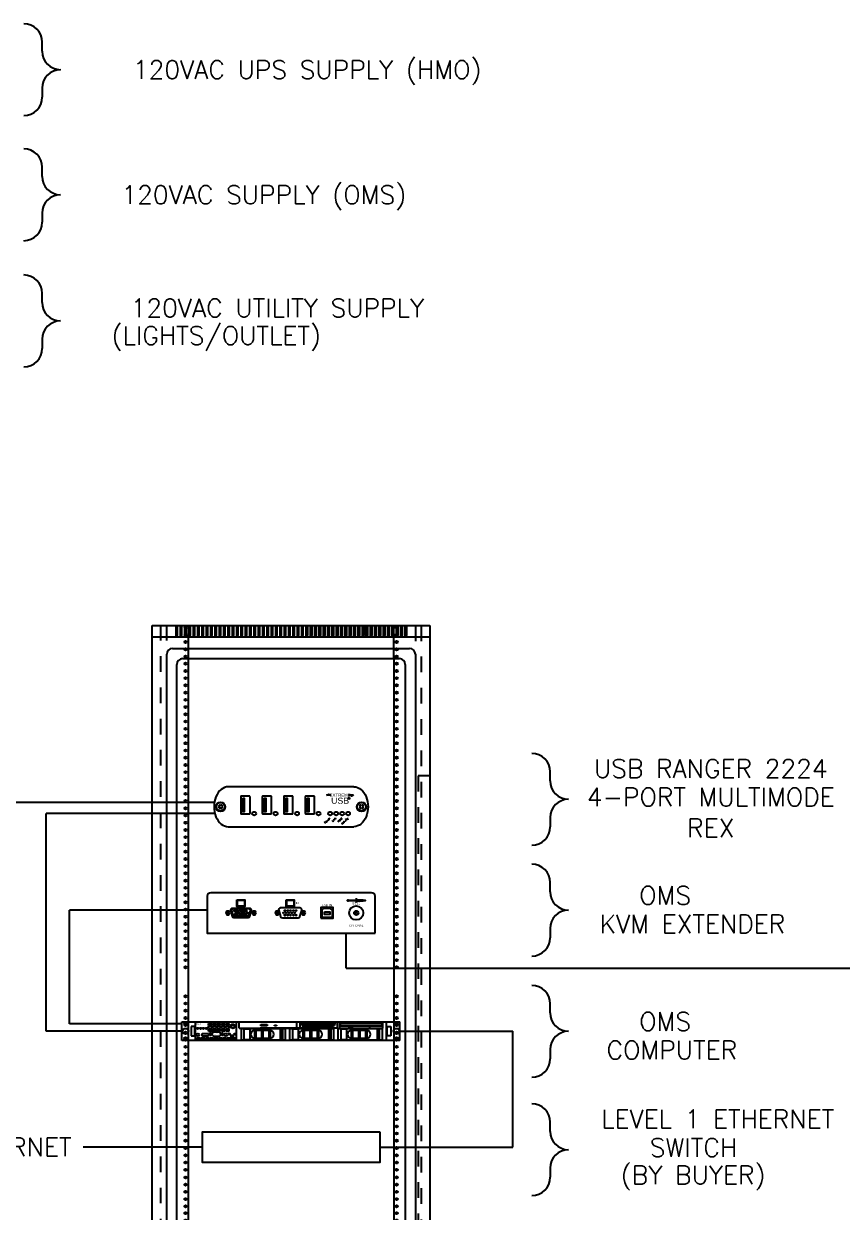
# Model space of a CAD drawing. Extents: x 0 to 34, y 0 to 22.
# Drawn here: x 19.87 to 25.11, y 4.24 to 11.84 of the extents above; entities that cross this region are included whole.
import ezdxf
from ezdxf.enums import TextEntityAlignment as Align

# ---------------------------------------------------------------- set-up
doc = ezdxf.new("R2010")
doc.units = 0
doc.header["$LTSCALE"] = 0.375
doc.header["$MEASUREMENT"] = 0
doc.linetypes.add('HIDDEN', pattern=[0.375, 0.25, -0.125])
doc.layers.get('0').update_dxf_attribs({"color": 4})
for name, color, linetype in [('1', 4, 'Continuous'), ('1A', 6, 'Continuous'), ('8', 7, 'Continuous'), ('FOXBORO-TEXT', 7, 'Continuous'), ('SIEMENS-OBJ', 4, 'Continuous'), ('TEXT', 7, 'Continuous'), ('X-OTLN', 7, 'Continuous')]:
    doc.layers.add(name, color=color, linetype=linetype)
doc.styles.add('AU102S03', font='AU102S03.SHX')
doc.styles.add('BOLD', font='swissck.ttf')
doc.styles.add('ROMANS', font='ROMANS.shx')
doc.styles.get("Standard").update_dxf_attribs({"font": 'isocp.shx'})

# ---------------------------------------------------------------- blocks, each defined once
blk = doc.blocks.new('A$C1F8A586D')
at = {"layer": 'X-OTLN'}
for p, q in [((-0.888, 0), (-0.888, 6.697)), ((-0.888, 6.697), (0.888, 6.697)), ((0.888, 6.697), (0.888, 0)), ((-0.888, 6.623), (0.888, 6.623)), ((-0.7377, 6.6877), (-0.7377, 6.6322)), ((-0.7284, 6.6877), (-0.7284, 6.6322)), ((-0.7099, 6.6877), (-0.7099, 6.6322)), ((-0.7007, 6.6877), (-0.7007, 6.6322)), ((-0.6822, 6.6877), (-0.6822, 6.6322)), ((-0.6729, 6.6877), (-0.6729, 6.6322)), ((-0.6544, 6.6877), (-0.6544, 6.6322)), ((-0.6452, 6.6877), (-0.6452, 6.6322)), ((-0.6267, 6.6877), (-0.6267, 6.6322)), ((-0.6174, 6.6877), (-0.6174, 6.6322)), ((-0.5989, 6.6877), (-0.5989, 6.6322)), ((-0.5897, 6.6877), (-0.5897, 6.6322)), ((-0.5712, 6.6877), (-0.5712, 6.6322)), ((-0.5619, 6.6877), (-0.5619, 6.6322)), ((-0.5434, 6.6877), (-0.5434, 6.6322)), ((-0.5342, 6.6877), (-0.5342, 6.6322)), ((-0.5157, 6.6877), (-0.5157, 6.6322)), ((-0.5064, 6.6877), (-0.5064, 6.6322)), ((-0.4879, 6.6877), (-0.4879, 6.6322)), ((-0.4787, 6.6877), (-0.4787, 6.6322)), ((-0.4602, 6.6877), (-0.4602, 6.6322)), ((-0.4509, 6.6877), (-0.4509, 6.6322)), ((-0.4324, 6.6877), (-0.4324, 6.6322)), ((-0.4232, 6.6877), (-0.4232, 6.6322)), ((-0.4047, 6.6877), (-0.4047, 6.6322)), ((-0.3954, 6.6877), (-0.3954, 6.6322)), ((-0.3769, 6.6877), (-0.3769, 6.6322)), ((-0.3677, 6.6877), (-0.3677, 6.6322)), ((-0.3492, 6.6877), (-0.3492, 6.6322)), ((-0.3399, 6.6877), (-0.3399, 6.6322)), ((-0.3214, 6.6877), (-0.3214, 6.6322)), ((-0.3122, 6.6877), (-0.3122, 6.6322)), ((-0.2937, 6.6877), (-0.2937, 6.6322)), ((-0.2844, 6.6877), (-0.2844, 6.6322)), ((-0.2659, 6.6877), (-0.2659, 6.6322)), ((-0.2567, 6.6877), (-0.2567, 6.6322)), ((-0.2382, 6.6877), (-0.2382, 6.6322)), ((-0.2289, 6.6877), (-0.2289, 6.6322)), ((-0.2104, 6.6877), (-0.2104, 6.6322)), ((-0.2012, 6.6877), (-0.2012, 6.6322)), ((-0.1827, 6.6877), (-0.1827, 6.6322)), ((-0.1734, 6.6877), (-0.1734, 6.6322)), ((-0.1549, 6.6877), (-0.1549, 6.6322)), ((-0.1457, 6.6877), (-0.1457, 6.6322)), ((-0.1272, 6.6877), (-0.1272, 6.6322)), ((-0.1179, 6.6877), (-0.1179, 6.6322)), ((-0.0994, 6.6877), (-0.0994, 6.6322)), ((-0.0902, 6.6877), (-0.0902, 6.6322)), ((-0.0717, 6.6877), (-0.0717, 6.6322)), ((-0.0624, 6.6877), (-0.0624, 6.6322)), ((-0.0439, 6.6877), (-0.0439, 6.6322)), ((-0.0347, 6.6877), (-0.0347, 6.6322)), ((-0.0162, 6.6877), (-0.0162, 6.6322)), ((-0.0069, 6.6877), (-0.0069, 6.6322)), ((0.0116, 6.6877), (0.0116, 6.6322)), ((0.0208, 6.6877), (0.0208, 6.6322)), ((0.0393, 6.6877), (0.0393, 6.6322)), ((0.0486, 6.6877), (0.0486, 6.6322)), ((0.0671, 6.6877), (0.0671, 6.6322)), ((0.0763, 6.6877), (0.0763, 6.6322)), ((0.0948, 6.6877), (0.0948, 6.6322)), ((0.1041, 6.6877), (0.1041, 6.6322)), ((0.1226, 6.6877), (0.1226, 6.6322)), ((0.1318, 6.6877), (0.1318, 6.6322)), ((0.1503, 6.6877), (0.1503, 6.6322)), ((0.1596, 6.6877), (0.1596, 6.6322)), ((0.1781, 6.6877), (0.1781, 6.6322)), ((0.1873, 6.6877), (0.1873, 6.6322)), ((0.2058, 6.6877), (0.2058, 6.6322)), ((0.2151, 6.6877), (0.2151, 6.6322)), ((0.2336, 6.6877), (0.2336, 6.6322)), ((0.2428, 6.6877), (0.2428, 6.6322)), ((0.2613, 6.6877), (0.2613, 6.6322)), ((0.2706, 6.6877), (0.2706, 6.6322)), ((0.2891, 6.6877), (0.2891, 6.6322)), ((0.2983, 6.6877), (0.2983, 6.6322)), ((0.3168, 6.6877), (0.3168, 6.6322)), ((0.3261, 6.6877), (0.3261, 6.6322)), ((0.3446, 6.6877), (0.3446, 6.6322)), ((0.3538, 6.6877), (0.3538, 6.6322)), ((0.3723, 6.6877), (0.3723, 6.6322)), ((0.3816, 6.6877), (0.3816, 6.6322)), ((0.4001, 6.6877), (0.4001, 6.6322)), ((0.4093, 6.6877), (0.4093, 6.6322)), ((0.4278, 6.6877), (0.4278, 6.6322)), ((0.4371, 6.6877), (0.4371, 6.6322)), ((0.4556, 6.6877), (0.4556, 6.6322)), ((0.4648, 6.6877), (0.4648, 6.6322)), ((0.4787, 6.6877), (0.4787, 6.6322)), ((0.4879, 6.6877), (0.4879, 6.6322)), ((0.5064, 6.6877), (0.5064, 6.6322)), ((0.5157, 6.6877), (0.5157, 6.6322)), ((0.5342, 6.6877), (0.5342, 6.6322)), ((0.5434, 6.6877), (0.5434, 6.6322)), ((0.5619, 6.6877), (0.5619, 6.6322)), ((0.5712, 6.6877), (0.5712, 6.6322)), ((0.5897, 6.6877), (0.5897, 6.6322)), ((0.5989, 6.6877), (0.5989, 6.6322)), ((0.6174, 6.6877), (0.6174, 6.6322)), ((0.6267, 6.6877), (0.6267, 6.6322)), ((0.6452, 6.6877), (0.6452, 6.6322)), ((0.6544, 6.6877), (0.6544, 6.6322)), ((0.6729, 6.6877), (0.6729, 6.6322)), ((0.6822, 6.6877), (0.6822, 6.6322)), ((0.7007, 6.6877), (0.7007, 6.6322)), ((0.7099, 6.6877), (0.7099, 6.6322)), ((0.7284, 6.6877), (0.7284, 6.6322)), ((0.7377, 6.6877), (0.7377, 6.6322)), ((-0.7585, 6.549), (0.7585, 6.549)), ((-0.7955, 0.999), (-0.7955, 6.512)), ((-0.6937, 6.4842), (0.6937, 6.4842)), ((-0.6567, 0.481), (-0.6567, 6.4842)), ((0.6567, 6.4842), (0.6567, 0.481)), ((0.7955, 6.512), (0.7955, 0.999)), ((-0.7307, 0.5827), (-0.7307, 6.4472)), ((0.7307, 6.4472), (0.7307, 0.5827)), ((0.888, 5.735), (0.814, 5.735)), ((0.888, 2.109), (0.814, 2.109)), ((0.6937, 0.5457), (-0.6937, 0.5457)), ((0.7585, 0.481), (-0.7585, 0.481)), ((0.888, 0), (-0.888, 0))]:
    blk.add_line(p, q, dxfattribs=at)
at = {"layer": 'X-OTLN', "linetype": 'HIDDEN'}
for p, q in [((-0.8325, 0), (-0.8325, 6.697)), ((-0.7955, 0), (-0.7955, 6.697)), ((0.7955, 6.697), (0.7955, 0)), ((0.8325, 6.697), (0.8325, 0)), ((0.814, 5.735), (0.814, 2.109))]:
    blk.add_line(p, q, dxfattribs=at)
at = {"layer": 'X-OTLN', "linetype": 'HIDDEN', "ltscale": 4}
for p, q in [((-0.6567, 6.4842), (-0.6567, 6.697)), ((0.6567, 6.4842), (0.6567, 6.697))]:
    blk.add_line(p, q, dxfattribs=at)
at = {"layer": 'X-OTLN'}
for centre in [(-0.6752, 6.6831), (-0.6752, 6.6368), (0.6752, 6.6831), (0.6752, 6.6368), (-0.6752, 6.5906), (-0.6752, 6.5443), (0.6752, 6.5906), (0.6752, 6.5443), (-0.6752, 6.4981), (0.6752, 6.4981), (-0.6752, 6.4518), (-0.6752, 6.4056), (0.6752, 6.4518), (0.6752, 6.4056), (-0.6752, 6.3593), (-0.6752, 6.3131), (0.6752, 6.3593), (0.6752, 6.3131), (-0.6752, 6.2668), (0.6752, 6.2668), (-0.6752, 6.2206), (-0.6752, 6.1744), (0.6752, 6.2206), (0.6752, 6.1744), (-0.6752, 6.1281), (-0.6752, 6.0819), (0.6752, 6.1281), (0.6752, 6.0819), (-0.6752, 6.0356), (0.6752, 6.0356), (-0.6752, 5.9894), (-0.6752, 5.9431), (0.6752, 5.9894), (0.6752, 5.9431), (-0.6752, 5.8969), (-0.6752, 5.8506), (0.6752, 5.8969), (0.6752, 5.8506), (-0.6752, 5.8044), (0.6752, 5.8044), (-0.6752, 5.7581), (-0.6752, 5.7119), (0.6752, 5.7581), (0.6752, 5.7119), (-0.6752, 5.6656), (-0.6752, 5.6194), (0.6752, 5.6656), (0.6752, 5.6194), (-0.6752, 5.5731), (0.6752, 5.5731), (-0.6752, 5.5269), (-0.6752, 5.4806), (0.6752, 5.5269), (0.6752, 5.4806), (-0.6752, 5.4344), (0.6752, 5.4344), (-0.6752, 5.3881), (-0.6752, 5.3419), (0.6752, 5.3881), (0.6752, 5.3419), (-0.6752, 5.2956), (-0.6752, 5.2494), (0.6752, 5.2956), (0.6752, 5.2494), (-0.6752, 5.2031), (0.6752, 5.2031), (-0.6752, 5.1569), (-0.6752, 5.1106), (0.6752, 5.1569), (0.6752, 5.1106), (-0.6752, 5.0644), (-0.6752, 5.0181), (0.6752, 5.0644), (0.6752, 5.0181), (-0.6752, 4.9719), (0.6752, 4.9719), (-0.6752, 4.9256), (-0.6752, 4.8794), (0.6752, 4.9256), (0.6752, 4.8794), (-0.6752, 4.8331), (-0.6752, 4.7869), (0.6752, 4.8331), (0.6752, 4.7869), (-0.6752, 4.7406), (-0.6752, 4.7406), (0.6752, 4.7406), (0.6752, 4.7406), (-0.6752, 4.6944), (-0.6752, 4.6481), (0.6752, 4.6944), (0.6752, 4.6481), (-0.6752, 4.6019), (-0.6752, 4.5556), (0.6752, 4.6019), (0.6752, 4.5556), (-0.6752, 4.5094), (0.6752, 4.5094), (-0.6752, 4.3244), (-0.6752, 4.2781), (0.6752, 4.3244), (0.6752, 4.2781), (-0.6752, 4.2319), (-0.6752, 4.1856), (0.6752, 4.2319), (0.6752, 4.1856), (-0.6752, 4.1394), (0.6752, 4.1394), (-0.6752, 4.0931), (-0.6752, 4.0469), (0.6752, 4.0931), (0.6752, 4.0469), (-0.6752, 4.0006), (-0.6752, 3.9544), (-0.6752, 3.9544), (0.6752, 4.0006), (0.6752, 3.9544), (-0.6752, 3.9081), (0.6752, 3.9081), (-0.6752, 3.8619), (-0.6752, 3.8156), (0.6752, 3.8619), (0.6752, 3.8156), (-0.6752, 3.7694), (0.6752, 3.7694), (-0.6752, 3.4468, 0.3283), (0.6752, 3.4468, 0.3283), (-0.6752, 3.4006, 0.3283), (-0.6752, 3.3543, 0.3283), (0.6752, 3.4006, 0.3283), (0.6752, 3.3543, 0.3283), (-0.6752, 1.0869), (0.6752, 1.0869), (-0.6752, 1.0406), (-0.6752, 0.9944), (0.6752, 1.0406), (0.6752, 0.9944), (-0.6752, 0.9481), (0.6752, 0.9481), (-0.6752, 0.9019), (-0.6752, 0.8556), (0.6752, 0.9019), (0.6752, 0.8556), (-0.6752, 0.8094), (-0.6752, 0.7631), (0.6752, 0.8094), (0.6752, 0.7631), (-0.6752, 0.7169), (0.6752, 0.7169), (-0.6752, 0.6706), (-0.6752, 0.6244), (0.6752, 0.6706), (0.6752, 0.6244), (-0.6752, 0.5781), (-0.6752, 0.5319), (0.6752, 0.5781), (0.6752, 0.5319)]:
    blk.add_circle(centre, 0.00694, dxfattribs=at)
at = {"layer": 'X-OTLN', "linetype": 'HIDDEN', "ltscale": 4}
for centre in [(-0.6752, 3.7231), (0.6752, 3.7231), (-0.6752, 3.6769), (0.6752, 3.6769), (-0.6752, 3.6306), (-0.6752, 3.5844), (0.6752, 3.6306), (0.6752, 3.5844), (-0.6752, 3.5381), (-0.6752, 3.4919), (0.6752, 3.5381), (0.6752, 3.4919), (-0.6752, 3.4468, 0.3283), (-0.6752, 3.4006, 0.3283), (-0.6752, 3.3543, 0.3283), (-0.6752, 3.3069), (0.6752, 3.3069), (-0.6752, 3.2606), (-0.6752, 3.2144), (0.6752, 3.2606), (0.6752, 3.2144), (-0.6752, 3.1657), (-0.6752, 3.1195), (0.6752, 3.1657), (0.6752, 3.1195), (-0.6752, 3.0732), (0.6752, 3.0732), (-0.6752, 3.027), (-0.6752, 2.9807), (0.6752, 3.027), (0.6752, 2.9807), (-0.6752, 2.9369), (-0.6752, 2.8906), (0.6752, 2.9369), (0.6752, 2.8906), (-0.6752, 2.8444), (0.6752, 2.8444), (-0.6752, 2.7981), (-0.6752, 2.7519), (0.6752, 2.7981), (0.6752, 2.7519), (-0.6752, 2.708), (-0.6752, 2.7056), (-0.6752, 2.6618), (0.6752, 2.708), (0.6752, 2.7056), (0.6752, 2.6594), (-0.6752, 2.6155), (0.6752, 2.6131), (-0.6752, 2.5669), (-0.6752, 2.5206), (0.6752, 2.5669), (0.6752, 2.523), (0.6752, 2.5206), (-0.6752, 2.4744), (-0.6752, 2.4281), (0.6752, 2.4744), (0.6752, 2.4281), (-0.6752, 2.3819), (0.6752, 2.3819), (-0.6752, 2.3356), (-0.6752, 2.2894), (0.6752, 2.3356), (0.6752, 2.2894), (-0.6752, 2.2431), (0.6752, 2.2431), (-0.6752, 2.1969), (-0.6752, 2.1506), (0.6752, 2.1969), (0.6752, 2.1506), (-0.6752, 2.1044), (0.6752, 2.1044), (-0.6752, 1.9194), (0.6752, 1.9194), (-0.6752, 1.8731), (-0.6752, 1.8269), (0.6752, 1.8731), (0.6752, 1.8269), (-0.6752, 1.7806), (0.6752, 1.7806), (-0.6752, 1.7344), (-0.6752, 1.6881), (0.6752, 1.7344), (0.6752, 1.6881), (-0.6752, 1.6419), (-0.6752, 1.5956), (0.6752, 1.6419), (0.6752, 1.5956), (-0.6752, 1.5494), (0.6752, 1.5494), (-0.6752, 1.5031), (-0.6752, 1.4569), (0.6752, 1.5031), (0.6752, 1.4569), (-0.6752, 1.4106), (-0.6752, 1.3644), (0.6752, 1.4106), (0.6752, 1.3644), (-0.6752, 1.3181), (0.6752, 1.3181), (-0.6752, 1.2719), (-0.6752, 1.2256), (0.6752, 1.2719), (0.6752, 1.2256), (-0.6752, 1.1794), (0.6752, 1.1794), (-0.6752, 1.1331), (0.6752, 1.1331)]:
    blk.add_circle(centre, 0.00694, dxfattribs=at)
at = {"layer": 'X-OTLN'}
for centre, radius, start, end in [((-0.7331, 6.6877), 0.00462, 0, 180), ((-0.7053, 6.6877), 0.00462, 0, 180), ((-0.6776, 6.6877), 0.00462, 0, 180), ((-0.6498, 6.6877), 0.00462, 0, 180), ((-0.6221, 6.6877), 0.00462, 0, 180), ((-0.5943, 6.6877), 0.00462, 0, 180), ((-0.5666, 6.6877), 0.00462, 0, 180), ((-0.5388, 6.6877), 0.00462, 0, 180), ((-0.5111, 6.6877), 0.00462, 0, 180), ((-0.4833, 6.6877), 0.00462, 0, 180), ((-0.4556, 6.6877), 0.00462, 0, 180), ((-0.4278, 6.6877), 0.00462, 0, 180), ((-0.4001, 6.6877), 0.00462, 0, 180), ((-0.3723, 6.6877), 0.00462, 0, 180), ((-0.3446, 6.6877), 0.00462, 0, 180), ((-0.3168, 6.6877), 0.00462, 0, 180), ((-0.2891, 6.6877), 0.00462, 0, 180), ((-0.2613, 6.6877), 0.00462, 0, 180), ((-0.2336, 6.6877), 0.00462, 0, 180), ((-0.2058, 6.6877), 0.00462, 0, 180), ((-0.1781, 6.6877), 0.00462, 0, 180), ((-0.1503, 6.6877), 0.00462, 0, 180), ((-0.1226, 6.6877), 0.00462, 0, 180), ((-0.0948, 6.6877), 0.00462, 0, 180), ((-0.0671, 6.6877), 0.00462, 0, 180), ((-0.0393, 6.6877), 0.00462, 0, 180), ((-0.0116, 6.6877), 0.00462, 0, 180), ((0.0162, 6.6877), 0.00462, 0, 180), ((0.0439, 6.6877), 0.00462, 0, 180), ((0.0717, 6.6877), 0.00462, 0, 180), ((0.0994, 6.6877), 0.00462, 0, 180), ((0.1272, 6.6877), 0.00462, 0, 180), ((0.1549, 6.6877), 0.00462, 0, 180), ((0.1827, 6.6877), 0.00462, 0, 180), ((0.2104, 6.6877), 0.00462, 0, 180), ((0.2382, 6.6877), 0.00462, 0, 180), ((0.2659, 6.6877), 0.00462, 0, 180), ((0.2937, 6.6877), 0.00462, 0, 180), ((0.3214, 6.6877), 0.00462, 0, 180), ((0.3492, 6.6877), 0.00462, 0, 180), ((0.3769, 6.6877), 0.00462, 0, 180), ((0.4047, 6.6877), 0.00462, 0, 180), ((0.4324, 6.6877), 0.00462, 0, 180), ((0.4602, 6.6877), 0.00462, 0, 180), ((0.4833, 6.6877), 0.00462, 0, 180), ((0.5111, 6.6877), 0.00462, 0, 180), ((0.5388, 6.6877), 0.00462, 0, 180), ((0.5666, 6.6877), 0.00462, 0, 180), ((0.5943, 6.6877), 0.00462, 0, 180), ((0.6221, 6.6877), 0.00462, 0, 180), ((0.6498, 6.6877), 0.00462, 0, 180), ((0.6776, 6.6877), 0.00462, 0, 180), ((0.7053, 6.6877), 0.00462, 0, 180), ((0.7331, 6.6877), 0.00462, 0, 180), ((-0.7331, 6.6322), 0.00462, 180, 0), ((-0.7053, 6.6322), 0.00462, 180, 0), ((-0.6776, 6.6322), 0.00462, 180, 0), ((-0.6498, 6.6322), 0.00462, 180, 0), ((-0.6221, 6.6322), 0.00462, 180, 0), ((-0.5943, 6.6322), 0.00462, 180, 0), ((-0.5666, 6.6322), 0.00462, 180, 0), ((-0.5388, 6.6322), 0.00462, 180, 0), ((-0.5111, 6.6322), 0.00462, 180, 0), ((-0.4833, 6.6322), 0.00462, 180, 0), ((-0.4556, 6.6322), 0.00462, 180, 0), ((-0.4278, 6.6322), 0.00462, 180, 0), ((-0.4001, 6.6322), 0.00462, 180, 0), ((-0.3723, 6.6322), 0.00462, 180, 0), ((-0.3446, 6.6322), 0.00462, 180, 0), ((-0.3168, 6.6322), 0.00462, 180, 0), ((-0.2891, 6.6322), 0.00462, 180, 0), ((-0.2613, 6.6322), 0.00462, 180, 0), ((-0.2336, 6.6322), 0.00462, 180, 0), ((-0.2058, 6.6322), 0.00462, 180, 0), ((-0.1781, 6.6322), 0.00462, 180, 0), ((-0.1503, 6.6322), 0.00462, 180, 0), ((-0.1226, 6.6322), 0.00462, 180, 0), ((-0.0948, 6.6322), 0.00462, 180, 0), ((-0.0671, 6.6322), 0.00462, 180, 0), ((-0.0393, 6.6322), 0.00462, 180, 0), ((-0.0116, 6.6322), 0.00462, 180, 0), ((0.0162, 6.6322), 0.00462, 180, 0), ((0.0439, 6.6322), 0.00462, 180, 0), ((0.0717, 6.6322), 0.00462, 180, 0), ((0.0994, 6.6322), 0.00462, 180, 0), ((0.1272, 6.6322), 0.00462, 180, 0), ((0.1549, 6.6322), 0.00462, 180, 0), ((0.1827, 6.6322), 0.00462, 180, 0), ((0.2104, 6.6322), 0.00462, 180, 0), ((0.2382, 6.6322), 0.00462, 180, 0), ((0.2659, 6.6322), 0.00462, 180, 0), ((0.2937, 6.6322), 0.00462, 180, 0), ((0.3214, 6.6322), 0.00462, 180, 0), ((0.3492, 6.6322), 0.00462, 180, 0), ((0.3769, 6.6322), 0.00462, 180, 0), ((0.4047, 6.6322), 0.00462, 180, 0), ((0.4324, 6.6322), 0.00462, 180, 0), ((0.4602, 6.6322), 0.00462, 180, 0), ((0.4833, 6.6322), 0.00462, 180, 0), ((0.5111, 6.6322), 0.00462, 180, 0), ((0.5388, 6.6322), 0.00462, 180, 0), ((0.5666, 6.6322), 0.00462, 180, 0), ((0.5943, 6.6322), 0.00462, 180, 0), ((0.6221, 6.6322), 0.00462, 180, 0), ((0.6498, 6.6322), 0.00462, 180, 0), ((0.6776, 6.6322), 0.00462, 180, 0), ((0.7053, 6.6322), 0.00462, 180, 0), ((0.7331, 6.6322), 0.00462, 180, 0), ((-0.7585, 6.512), 0.037, 90, 180), ((0.7585, 6.512), 0.037, 0, 90), ((-0.6937, 6.4472), 0.037, 90, 180), ((0.6937, 6.4472), 0.037, 0, 90), ((-0.6937, 0.5827), 0.037, 180, 270), ((0.6937, 0.5827), 0.037, 270, 0), ((-0.7585, 0.518), 0.037, 180, 270), ((-0.6752, 0.4856), 0.00694, 318.18969, 221.81031), ((0.6752, 0.4856), 0.00694, 318.18969, 221.81031), ((0.7585, 0.518), 0.037, 270, 0)]:
    blk.add_arc(centre, radius, start, end, dxfattribs=at)
blk = doc.blocks.new('9pin')
at = {"layer": 'SIEMENS-OBJ', "color": 5}
for p, q in [((-0.24, 0), (0.24, 0)), ((-0.34, -0.28), (-0.37, -0.15)), ((-0.22, -0.38), (0.22, -0.38)), ((0.34, -0.28), (0.37, -0.15))]:
    blk.add_line(p, q, dxfattribs=at)
at = {"layer": 'SIEMENS-OBJ'}
for p, q in [((-0.56, -0.11), (-0.6, -0.19)), ((-0.6, -0.19), (-0.56, -0.27)), ((-0.46, -0.11), (-0.56, -0.11)), ((-0.56, -0.27), (-0.46, -0.27)), ((-0.41, -0.19), (-0.46, -0.11)), ((-0.46, -0.27), (-0.41, -0.19)), ((0.46, -0.11), (0.41, -0.19)), ((0.41, -0.19), (0.46, -0.27)), ((0.56, -0.11), (0.46, -0.11)), ((0.46, -0.27), (0.56, -0.27)), ((0.6, -0.19), (0.56, -0.11)), ((0.56, -0.27), (0.6, -0.19))]:
    blk.add_line(p, q, dxfattribs=at)
at = {"layer": 'SIEMENS-OBJ', "color": 5, "const_width": 0.0159, "flags": 128}
for points in [[(-0.26, -0.13, 1), (-0.25, -0.13, 1)], [(-0.2, -0.25, 1), (-0.18, -0.25, 1)], [(-0.13, -0.13, 1), (-0.12, -0.13, 1)], [(-0.07, -0.25, 1), (-0.06, -0.25, 1)], [(-0.01, -0.13, 1), (0.01, -0.13, 1)], [(0.06, -0.25, 1), (0.07, -0.25, 1)], [(0.12, -0.13, 1), (0.13, -0.13, 1)], [(0.18, -0.25, 1), (0.2, -0.25, 1)], [(0.25, -0.13, 1), (0.26, -0.13, 1)]]:
    blk.add_lwpolyline(points, format="xyb", close=True, dxfattribs=at)
at = {"layer": 'SIEMENS-OBJ'}
for centre in [(-0.51, -0.19), (0.51, -0.19)]:
    blk.add_circle(centre, 0.0317, dxfattribs=at)
at = {"layer": 'SIEMENS-OBJ', "color": 5}
for centre, start, end in [((-0.24, -0.13), 90, 192.5288), ((-0.22, -0.25), 192.5288, 270), ((0.22, -0.25), 270, 347.4712), ((0.24, -0.13), 347.4712, 90)]:
    blk.add_arc(centre, 0.127, start, end, dxfattribs=at)
blk = doc.blocks.new('A$C7B0B1838')
at = {"layer": 'X-OTLN'}
for p, q in [((-0.6975, 0.1193), (0.6975, 0.1193)), ((-0.6975, 0), (-0.6975, 0.1193)), ((-0.6379, 0.0895), (-0.6379, 0.0298)), ((-0.6149, 0.0895), (-0.6379, 0.0895)), ((-0.6149, 0.0298), (-0.6149, 0.0895)), ((-0.6103, 0), (-0.6103, 0.1193)), ((-0.5277, 0.0964), (-0.5277, 0.1101)), ((-0.5277, 0.1101), (-0.5048, 0.1101)), ((-0.5277, 0.0964), (-0.5048, 0.0964)), ((-0.5277, 0.078), (-0.5277, 0.0918)), ((-0.5277, 0.0918), (-0.5048, 0.0918)), ((-0.5277, 0.078), (-0.5048, 0.078)), ((-0.5048, 0.0964), (-0.5048, 0.1101)), ((-0.5048, 0.078), (-0.5048, 0.0918)), ((-0.5002, 0.1101), (-0.4772, 0.1101)), ((-0.5002, 0.0964), (-0.5002, 0.1101)), ((-0.5002, 0.0964), (-0.4772, 0.0964)), ((-0.5002, 0.078), (-0.5002, 0.0918)), ((-0.5002, 0.0918), (-0.4772, 0.0918)), ((-0.5002, 0.078), (-0.4772, 0.078)), ((-0.4772, 0.0964), (-0.4772, 0.1101)), ((-0.4772, 0.078), (-0.4772, 0.0918)), ((-0.4727, 0.1101), (-0.4497, 0.1101)), ((-0.4727, 0.0964), (-0.4727, 0.1101)), ((-0.4727, 0.0964), (-0.4497, 0.0964)), ((-0.4727, 0.078), (-0.4727, 0.0918)), ((-0.4727, 0.0918), (-0.4497, 0.0918)), ((-0.4727, 0.078), (-0.4497, 0.078)), ((-0.4497, 0.0964), (-0.4497, 0.1101)), ((-0.4497, 0.078), (-0.4497, 0.0918)), ((-0.4451, 0.0964), (-0.4451, 0.1101)), ((-0.4451, 0.1101), (-0.4222, 0.1101)), ((-0.4451, 0.0964), (-0.4222, 0.0964)), ((-0.4451, 0.078), (-0.4451, 0.0918)), ((-0.4451, 0.0918), (-0.4222, 0.0918)), ((-0.4451, 0.078), (-0.4222, 0.078)), ((-0.4222, 0.0964), (-0.4222, 0.1101)), ((-0.4222, 0.078), (-0.4222, 0.0918)), ((-0.4176, 0.1101), (-0.3946, 0.1101)), ((-0.4176, 0.0964), (-0.4176, 0.1101)), ((-0.4176, 0.0964), (-0.3946, 0.0964)), ((-0.4176, 0.078), (-0.4176, 0.0918)), ((-0.4176, 0.0918), (-0.3946, 0.0918)), ((-0.4176, 0.078), (-0.3946, 0.078)), ((-0.3946, 0.0964), (-0.3946, 0.1101)), ((-0.3946, 0.078), (-0.3946, 0.0918)), ((-0.3488, 0), (-0.3488, 0.1193)), ((0.0367, 0.117), (-0.3304, 0.117)), ((-0.3304, 0.0803), (-0.3304, 0.117)), ((-0.3304, 0.0803), (0.0367, 0.0803)), ((-0.3166, 0.0769), (-0.0367, 0.0769)), ((-0.3166, 0.0034), (-0.3166, 0.0769)), ((0.2983, 0.0803), (-0.1973, 0.0803)), ((-0.1927, 0.1032), (-0.1514, 0.1032)), ((-0.1927, 0.0941), (-0.1927, 0.1032)), ((-0.1514, 0.0941), (-0.1927, 0.0941)), ((-0.1514, 0.1032), (-0.1514, 0.0941)), ((-0.1055, 0.0987), (-0.0918, 0.0987)), ((-0.1055, 0.0941), (-0.1055, 0.0987)), ((-0.0918, 0.0941), (-0.1055, 0.0941)), ((-0.0918, 0.0987), (-0.0918, 0.0941)), ((-0.0688, 0.0769), (-0.0688, 0.0034)), ((-0.0597, 0.0769), (-0.0597, 0.0034)), ((-0.0551, 0.0769), (-0.0551, 0.0034)), ((-0.0367, 0.0769), (-0.0367, 0.0034)), ((-0.0069, 0.0769), (0.273, 0.0769)), ((-0.0069, 0.0034), (-0.0069, 0.0769)), ((0.0367, 0.0803), (0.0367, 0.117)), ((0.0597, 0.0803), (0.0597, 0.1193)), ((0.2409, 0.0769), (0.2409, 0.0034)), ((0.2501, 0.0769), (0.2501, 0.0034)), ((0.2547, 0.0769), (0.2547, 0.0034)), ((0.273, 0.0769), (0.273, 0.0034)), ((0.2983, 0.0803), (0.2983, 0.1193)), ((0.3029, 0.0769), (0.5828, 0.0769)), ((0.3029, 0.0034), (0.3029, 0.0769)), ((0.312, 0.117), (0.5874, 0.117)), ((0.312, 0.0803), (0.312, 0.117)), ((0.312, 0.0803), (0.5874, 0.0803)), ((0.3166, 0.1101), (0.5828, 0.1101)), ((0.3166, 0.0941), (0.3166, 0.1101)), ((0.3166, 0.0941), (0.5828, 0.0941)), ((0.3722, 0.0895), (0.3859, 0.0895)), ((0.3722, 0.0849), (0.3722, 0.0895)), ((0.3859, 0.0849), (0.3722, 0.0849)), ((0.3859, 0.0895), (0.3859, 0.0849)), ((0.3946, 0.1101), (0.3946, 0.117)), ((0.3946, 0.0803), (0.3946, 0.0941)), ((0.5048, 0.1101), (0.5048, 0.117)), ((0.5048, 0.0803), (0.5048, 0.0941)), ((0.5507, 0.0769), (0.5507, 0.0034)), ((0.5598, 0.0769), (0.5598, 0.0034)), ((0.5644, 0.0769), (0.5644, 0.0034)), ((0.5828, 0.0941), (0.5828, 0.1101)), ((0.5828, 0.0769), (0.5828, 0.0034)), ((0.5874, 0.0803), (0.5874, 0.117)), ((0.6103, 0), (0.6103, 0.1193)), ((0.6149, 0.0298), (0.6149, 0.0895)), ((0.6149, 0.0895), (0.6379, 0.0895)), ((0.6379, 0.0895), (0.6379, 0.0298)), ((0.6975, 0), (0.6975, 0.1193)), ((0.6975, 0), (-0.6975, 0)), ((-0.6379, 0.0298), (-0.6149, 0.0298)), ((-0.6011, 0.0184), (-0.5782, 0.0184)), ((-0.6011, 0.0046), (-0.6011, 0.0184)), ((-0.6011, 0.0046), (-0.5782, 0.0046)), ((-0.5782, 0.0046), (-0.5782, 0.0184)), ((-0.5736, 0.0046), (-0.5736, 0.0184)), ((-0.5736, 0.0184), (-0.5507, 0.0184)), ((-0.5736, 0.0046), (-0.5507, 0.0046)), ((-0.569, 0.0275), (-0.569, 0.0459)), ((-0.569, 0.0459), (-0.5277, 0.0459)), ((-0.5277, 0.0275), (-0.569, 0.0275)), ((-0.5507, 0.0046), (-0.5507, 0.0184)), ((-0.5461, 0.0046), (-0.5461, 0.0184)), ((-0.5461, 0.0184), (-0.5231, 0.0184)), ((-0.5461, 0.0046), (-0.5231, 0.0046)), ((-0.5277, 0.0597), (-0.5277, 0.0734)), ((-0.5277, 0.0734), (-0.5048, 0.0734)), ((-0.5277, 0.0597), (-0.5048, 0.0597)), ((-0.5277, 0.0459), (-0.5277, 0.0275)), ((-0.5231, 0.0046), (-0.5231, 0.0184)), ((-0.5185, 0.0184), (-0.4956, 0.0184)), ((-0.5185, 0.0046), (-0.5185, 0.0184)), ((-0.5185, 0.0046), (-0.4956, 0.0046)), ((-0.5048, 0.0597), (-0.5048, 0.0734)), ((-0.5002, 0.0734), (-0.4772, 0.0734)), ((-0.5002, 0.0597), (-0.5002, 0.0734)), ((-0.5002, 0.0597), (-0.4772, 0.0597)), ((-0.4956, 0.0046), (-0.4956, 0.0184)), ((-0.491, 0.0184), (-0.4681, 0.0184)), ((-0.491, 0.0046), (-0.491, 0.0184)), ((-0.491, 0.0046), (-0.4681, 0.0046)), ((-0.4772, 0.0597), (-0.4772, 0.0734)), ((-0.4727, 0.0734), (-0.4497, 0.0734)), ((-0.4727, 0.0597), (-0.4727, 0.0734)), ((-0.4727, 0.0597), (-0.4497, 0.0597)), ((-0.4681, 0.0046), (-0.4681, 0.0184)), ((-0.4635, 0.0184), (-0.4405, 0.0184)), ((-0.4635, 0.0046), (-0.4635, 0.0184)), ((-0.4635, 0.0046), (-0.4405, 0.0046)), ((-0.4497, 0.0597), (-0.4497, 0.0734)), ((-0.4451, 0.0597), (-0.4451, 0.0734)), ((-0.4451, 0.0734), (-0.4222, 0.0734)), ((-0.4451, 0.0597), (-0.4222, 0.0597)), ((-0.4405, 0.0046), (-0.4405, 0.0184)), ((-0.4359, 0.0184), (-0.413, 0.0184)), ((-0.4359, 0.0046), (-0.4359, 0.0184)), ((-0.4359, 0.0046), (-0.413, 0.0046)), ((-0.4222, 0.0597), (-0.4222, 0.0734)), ((-0.4176, 0.0597), (-0.4176, 0.0734)), ((-0.4176, 0.0734), (-0.3946, 0.0734)), ((-0.4176, 0.0597), (-0.3946, 0.0597)), ((-0.413, 0.0046), (-0.413, 0.0184)), ((-0.4084, 0.0184), (-0.3855, 0.0184)), ((-0.4084, 0.0046), (-0.4084, 0.0184)), ((-0.4084, 0.0046), (-0.3855, 0.0046)), ((-0.3946, 0.0597), (-0.3946, 0.0734)), ((-0.3855, 0.0046), (-0.3855, 0.0184)), ((-0.3717, 0.0321), (-0.3809, 0.0321)), ((-0.3809, 0.0229), (-0.3717, 0.0229)), ((-0.3809, 0.0184), (-0.3579, 0.0184)), ((-0.3809, 0.0046), (-0.3809, 0.0184)), ((-0.3809, 0.0046), (-0.3579, 0.0046)), ((-0.3579, 0.0046), (-0.3579, 0.0184)), ((-0.0367, 0.0034), (-0.3166, 0.0034)), ((-0.2983, 0.0746), (-0.2616, 0.0746)), ((-0.2983, 0.0057), (-0.2983, 0.0746)), ((-0.2616, 0.0057), (-0.2983, 0.0057)), ((-0.2616, 0.0057), (-0.2616, 0.0746)), ((-0.234, 0.0654), (-0.234, 0.0149)), ((-0.1354, 0.0654), (-0.2317, 0.0654)), ((-0.2317, 0.0149), (-0.1354, 0.0149)), ((-0.2249, 0.0654), (-0.2249, 0.0149)), ((-0.1881, 0.0654), (-0.1881, 0.0149)), ((-0.179, 0.0654), (-0.179, 0.0149)), ((-0.1423, 0.0654), (-0.1423, 0.0149)), ((-0.1331, 0.0654), (-0.1331, 0.0149)), ((0.273, 0.0034), (-0.0069, 0.0034)), ((0.0115, 0.0746), (0.0482, 0.0746)), ((0.0115, 0.0057), (0.0115, 0.0746)), ((0.0482, 0.0057), (0.0115, 0.0057)), ((0.0482, 0.0057), (0.0482, 0.0746)), ((0.0757, 0.0654), (0.0757, 0.0149)), ((0.1744, 0.0654), (0.078, 0.0654)), ((0.078, 0.0149), (0.1744, 0.0149)), ((0.0849, 0.0654), (0.0849, 0.0149)), ((0.1216, 0.0654), (0.1216, 0.0149)), ((0.1308, 0.0654), (0.1308, 0.0149)), ((0.1675, 0.0654), (0.1675, 0.0149)), ((0.1767, 0.0654), (0.1767, 0.0149)), ((0.5828, 0.0034), (0.3029, 0.0034)), ((0.3212, 0.0746), (0.3579, 0.0746)), ((0.3212, 0.0057), (0.3212, 0.0746)), ((0.3579, 0.0057), (0.3212, 0.0057)), ((0.3579, 0.0057), (0.3579, 0.0746)), ((0.3855, 0.0654), (0.3855, 0.0149)), ((0.4841, 0.0654), (0.3878, 0.0654)), ((0.3878, 0.0149), (0.4841, 0.0149)), ((0.3946, 0.0654), (0.3946, 0.0149)), ((0.4314, 0.0654), (0.4314, 0.0149)), ((0.4405, 0.0654), (0.4405, 0.0149)), ((0.4772, 0.0654), (0.4772, 0.0149)), ((0.4864, 0.0654), (0.4864, 0.0149)), ((0.6379, 0.0298), (0.6149, 0.0298))]:
    blk.add_line(p, q, dxfattribs=at)
for centre, radius in [((-0.6746, 0.0597), 0.0184), ((-0.6759, 0.1059), 0.00694), ((-0.6759, 0.1059), 0.00694), ((-0.5966, 0.078), 0.00459), ((-0.5782, 0.078), 0.00459), ((-0.5598, 0.078), 0.00459), ((-0.5415, 0.078), 0.00459), ((-0.3717, 0.0918), 0.0138), ((-0.3717, 0.0918), 0.01), ((0.0734, 0.1055), 0.00688), ((0.0826, 0.0918), 0.00688), ((0.0918, 0.1055), 0.00688), ((0.101, 0.0918), 0.00688), ((0.1101, 0.1055), 0.00688), ((0.1193, 0.0918), 0.00688), ((0.1285, 0.1055), 0.00688), ((0.1377, 0.0918), 0.00688), ((0.1468, 0.1055), 0.00688), ((0.156, 0.0918), 0.00688), ((0.1652, 0.1055), 0.00688), ((0.1744, 0.0918), 0.00688), ((0.1836, 0.1055), 0.00688), ((0.1927, 0.0918), 0.00688), ((0.2019, 0.1055), 0.00688), ((0.2111, 0.0918), 0.00688), ((0.2203, 0.1055), 0.00688), ((0.2294, 0.0918), 0.00688), ((0.2386, 0.1055), 0.00688), ((0.2478, 0.0918), 0.00688), ((0.257, 0.1055), 0.00688), ((0.2662, 0.0918), 0.00688), ((0.2753, 0.1055), 0.00688), ((0.6746, 0.0597), 0.0184), ((0.6746, 0.1059), 0.00694), ((0.6746, 0.1059), 0.00694), ((-0.6746, 0.0138), 0.00918), ((-0.5966, 0.0367), 0.00918), ((-0.4176, 0.0367), 0.00918), ((-0.3946, 0.0413), 0.00459), ((-0.3579, 0.0413), 0.00459), ((0.6746, 0.0138), 0.00918)]:
    blk.add_circle(centre, radius, dxfattribs=at)
for centre, radius, start, end in [((-0.3809, 0.0275), 0.00459, 90, 270), ((-0.3717, 0.0275), 0.00459, 270, 90), ((-0.2317, 0.0402), 0.0252, 90, 270), ((-0.1354, 0.0402), 0.0252, 270, 90), ((0.078, 0.0402), 0.0252, 90, 270), ((0.1744, 0.0402), 0.0252, 270, 90), ((0.3878, 0.0402), 0.0252, 90, 270), ((0.4841, 0.0402), 0.0252, 270, 90)]:
    blk.add_arc(centre, radius, start, end, dxfattribs=at)
at = {"layer": 'X-OTLN', "xscale": 0.07342187500000001, "yscale": 0.07342187500000001, "zscale": 0.07342187500000001}
blk.add_blockref('9pin', (-0.4767, 0.0553), dxfattribs=at)
at = {"layer": 'FOXBORO-TEXT', "color": 7, "style": 'AU102S03'}
blk.add_text('D', height=0.00968, dxfattribs=at).set_placement((-0.5988, 0.1058), align=Align.MIDDLE)
at = {"layer": 'FOXBORO-TEXT', "color": 7, "style": 'AU102S03', "width": 1.25}
blk.add_text('E', height=0.00807, rotation=41.35386, dxfattribs=at).set_placement((-0.5904, 0.1065), align=Align.MIDDLE)
at = {"layer": 'FOXBORO-TEXT', "color": 7, "style": 'AU102S03'}
blk.add_text('LL', height=0.00968, dxfattribs=at).set_placement((-0.5858, 0.101))
blk = doc.blocks.new('A$C6AC85A23')
h = blk.add_hatch(color=256)
h.dxf.hatch_style = 1
h.paths.add_polyline_path([(-9.38, 0.22), (-9.38, 0.84), (-11.06, -0.22), (-7.97, -0.22), (-7.97, 0.22)])
h = blk.add_hatch(color=256)
h.dxf.hatch_style = 1
h.paths.add_polyline_path([(9.23, -0.22), (9.23, -0.84), (10.9, 0.22), (7.81, 0.22), (7.81, -0.22)])
for points in [[(-11.06, -0.22), (-9.38, 0.84), (-9.38, 0.22), (-7.97, 0.22), (-7.97, -0.22), (-11.06, -0.22)], [(10.9, 0.22), (9.23, -0.84), (9.23, -0.22), (7.81, -0.22), (7.81, 0.22), (10.9, 0.22)]]:
    blk.add_lwpolyline(points)
blk.add_circle((7.39, -2.7), 0.618)
at = {"style": 'BOLD', "width": 1.25}
for s, height, p in [('EXTREME', 2.5, (0, 0)), ('USB', 5, (0, -4.65))]:
    blk.add_text(s, height=height, dxfattribs=at).set_placement(p, align=Align.MIDDLE_CENTER)
blk.add_text('R', height=0.8).set_placement((7.39, -2.7), align=Align.MIDDLE_CENTER)
blk = doc.blocks.new('A$C16907399')
at = {"layer": '1'}
for points in [[(25.07, 15.9), (-25.07, 15.9)], [(-28.48, 7.95), (-28.83, 8.31), (-28.47, 8.67), (-28.12, 8.31)], [(-28.12, 7.59), (-28.47, 7.24), (-28.83, 7.6), (-28.48, 7.95)], [(-28.12, 8.31), (-27.76, 8.67), (-27.4, 8.31), (-27.76, 7.95)], [(-27.76, 7.95), (-27.4, 7.6), (-27.76, 7.24), (-28.12, 7.59)], [(28.12, 8.31), (27.76, 8.67), (27.4, 8.31), (27.76, 7.95)], [(27.76, 7.95), (27.4, 7.6), (27.76, 7.24), (28.12, 7.59)], [(28.48, 7.95), (28.83, 8.31), (28.47, 8.67), (28.12, 8.31)], [(28.12, 7.59), (28.47, 7.24), (28.83, 7.6), (28.48, 7.95)], [(-25.07, 0), (25.07, 0)]]:
    blk.add_lwpolyline(points, dxfattribs=at)
for points in [[(-16.62, 12.2), (-19.81, 12.2, 0.414214), (-20.06, 11.95), (-20.06, 5.32, 0.414214), (-19.81, 5.07), (-16.62, 5.07, 0.414214), (-16.37, 5.32), (-16.37, 11.95, 0.414214)], [(-8.06, 12.2), (-11.25, 12.2, 0.414214), (-11.5, 11.95), (-11.5, 5.32, 0.414214), (-11.25, 5.07), (-8.06, 5.07, 0.414214), (-7.81, 5.32), (-7.81, 11.95, 0.414214)], [(0.5, 12.2), (-2.69, 12.2, 0.414214), (-2.94, 11.95), (-2.94, 5.32, 0.414214), (-2.69, 5.07), (0.5, 5.07, 0.414214), (0.75, 5.32), (0.75, 11.95, 0.414214)], [(9.06, 12.2), (5.87, 12.2, 0.414214), (5.62, 11.95), (5.62, 5.32, 0.414214), (5.87, 5.07), (9.06, 5.07, 0.414214), (9.31, 5.32), (9.31, 11.95, 0.414214)]]:
    blk.add_lwpolyline(points, format="xyb", close=True, dxfattribs=at)
for points in [[(-19.28, 11.39), (-18.65, 11.39), (-18.65, 5.87), (-19.28, 5.87)], [(-10.72, 11.39), (-10.09, 11.39), (-10.09, 5.87), (-10.72, 5.87)], [(-2.16, 11.39), (-1.53, 11.39), (-1.53, 5.87), (-2.16, 5.87)], [(6.4, 11.39), (7.03, 11.39), (7.03, 5.87), (6.4, 5.87)]]:
    blk.add_lwpolyline(points, close=True, dxfattribs=at)
for centre, radius in [((-28.12, 7.95), 1.87), ((-28.12, 7.95), 1.69), ((28.12, 7.95), 1.87), ((28.12, 7.95), 1.87), ((28.12, 7.95), 1.69), ((-14.72, 5.21), 0.74), ((-6.16, 5.21), 0.74), ((2.4, 5.21), 0.74), ((10.96, 5.21), 0.74), ((15.59, 5.21), 0.74), ((17.97, 5.21), 0.74), ((20.39, 5.21), 0.74), ((22.77, 5.21), 0.74)]:
    blk.add_circle(centre, radius, dxfattribs=at)
blk.add_ellipse((-25.07, 7.95), major_axis=(0, 7.95), ratio=0.710855, start_param=0, end_param=3.141593, dxfattribs=at)
at = {"layer": '1', "extrusion": (0, 0, -1)}
blk.add_ellipse((25.07, 7.95), major_axis=(0, 7.95), ratio=0.710855, start_param=0, end_param=3.141593, dxfattribs=at)
at = {"layer": '1', "xscale": 0.4860545361232198, "yscale": 0.4860545361232198, "zscale": 0.4860545361232198}
blk.add_blockref('A$C6AC85A23', (19.57, 12.62), dxfattribs=at)
at = {"layer": '1', "style": 'ROMANS'}
for s, p in [('Power', (15.45, 3.5)), ('Link', (17.83, 3.5)), ('Host', (20.25, 3.5)), ('Activity', (22.63, 3.5))]:
    blk.add_text(s, height=0.75, rotation=45, dxfattribs=at).set_placement(p, align=Align.MIDDLE_RIGHT)
blk = doc.blocks.new('A$C025D4D5B')
at = {"layer": '8'}
h = blk.add_hatch(color=256, dxfattribs=at)
h.paths.add_polyline_path([(-32.81, 23.58), (-38.44, 23.58), (-38.44, 18.89), (-32.81, 18.89)])
h.paths.add_polyline_path([(-38.13, 23.27), (-33.13, 23.27), (-33.13, 19.2), (-38.13, 19.2)], flags=16)
h = blk.add_hatch(color=256, dxfattribs=at)
h.paths.add_polyline_path([(2.14, 23.58), (-3.48, 23.58), (-3.48, 18.89), (2.14, 18.89)])
h.paths.add_polyline_path([(-3.17, 23.27), (1.83, 23.27), (1.83, 19.2), (-3.17, 19.2)], flags=16)
for points in [[(40.82, 22.97), (40.82, 23.28), (40.51, 23.28), (40.51, 23.59), (40.19, 23.59), (40.19, 23.28), (39.88, 23.28), (39.88, 22.97), (40.19, 22.97), (40.19, 22.66), (40.51, 22.66), (40.51, 22.97)], [(51.44, 22.97), (52.38, 22.97), (52.38, 23.28), (51.44, 23.28)]]:
    blk.add_hatch(color=256, dxfattribs=at).paths.add_polyline_path(points)
h = blk.add_hatch(color=256, dxfattribs=at)
edge = h.paths.add_edge_path()
edge.add_line((45.69, 23.28), (41.13, 23.28))
edge.add_line((41.13, 23.28), (41.13, 22.97))
edge.add_line((41.13, 22.97), (45.69, 22.97))
edge.add_arc((46.13, 23.13), 0.469, 199.47122, 520.52878)
h = blk.add_hatch(color=256, dxfattribs=at)
edge = h.paths.add_edge_path()
edge.add_line((45.66, 23.94), (45.82, 23.67))
edge.add_arc((46.13, 23.13), 0.625, -120, 120, ccw=False)
edge.add_line((45.82, 22.58), (45.66, 22.31))
edge.add_arc((46.13, 23.13), 0.938, 240, 350.40593)
edge.add_line((47.06, 22.97), (51.13, 22.97))
edge.add_line((51.13, 22.97), (51.13, 23.28))
edge.add_line((51.13, 23.28), (47.06, 23.28))
edge.add_arc((46.13, 23.13), 0.938, 9.59407, 120)
at = {"layer": '1'}
for p, q in [((21.72, 16.25), (22.97, 17.5)), ((29.22, 16.25), (27.97, 17.5)), ((45.66, 23.94), (45.82, 23.67)), ((45.82, 22.58), (45.66, 22.31))]:
    blk.add_line(p, q, dxfattribs=at)
blk.add_lwpolyline([(59.53, 0), (59.53, 0), (59.53, 26.07, 0.414214), (57.03, 28.57), (-57.03, 28.57, 0.414214), (-59.53, 26.07), (-59.53, 0), (59.53, 0)], format="xyb", dxfattribs=at)
for points in [[(-40.65, 11.15), (-30.6, 11.15, 0.327502), (-29.41, 12.02), (-28.2, 15.87, 0.506589), (-29.39, 17.5), (-41.86, 17.5, 0.506589), (-43.05, 15.87), (-41.84, 12.02, 0.327502)], [(-40.14, 11.43), (-31.1, 11.43, 0.327502), (-30.03, 12.22), (-28.94, 15.68, 0.506589), (-30.01, 17.14), (-41.23, 17.14, 0.506589), (-42.31, 15.68), (-41.22, 12.22, 0.327502)], [(-6.19, 10.84), (4.85, 10.84, 0.327502), (6.17, 11.8), (7.5, 16.03, 0.506589), (6.19, 17.82), (-7.53, 17.82, 0.506589), (-8.84, 16.03), (-7.51, 11.8, 0.327502)]]:
    blk.add_lwpolyline(points, format="xyb", close=True, dxfattribs=at)
for points in [[(-38.44, 23.58), (-32.81, 23.58), (-32.81, 18.89), (-38.44, 18.89)], [(-38.13, 23.27), (-33.13, 23.27), (-33.13, 19.2), (-38.13, 19.2)], [(-3.48, 23.58), (2.14, 23.58), (2.14, 18.89), (-3.48, 18.89)], [(-3.17, 23.27), (1.83, 23.27), (1.83, 19.2), (-3.17, 19.2)], [(21.09, 10.63), (29.84, 10.63), (29.84, 18.13), (21.09, 18.13)], [(51.44, 23.28), (52.38, 23.28), (52.38, 22.97), (51.44, 22.97)], [(-43.57, 14.29), (-44.29, 15.52), (-45.71, 15.52), (-46.43, 14.29), (-45.71, 13.05), (-44.29, 13.05)], [(-24.82, 14.29), (-25.53, 15.52), (-26.96, 15.52), (-27.67, 14.29), (-26.96, 13.05), (-25.53, 13.05)], [(-8.57, 14.29), (-9.29, 15.52), (-10.71, 15.52), (-11.43, 14.29), (-10.71, 13.05), (-9.29, 13.05)], [(10.18, 14.29), (9.47, 15.52), (8.04, 15.52), (7.33, 14.29), (8.04, 13.05), (9.47, 13.05)], [(23.59, 15), (27.34, 15), (27.34, 13.13), (23.59, 13.13)]]:
    blk.add_lwpolyline(points, close=True, dxfattribs=at)
for points in [[(27.97, 17.5), (22.97, 17.5)], [(40.19, 22.97), (39.88, 22.97), (39.88, 23.28), (40.19, 23.28)], [(40.19, 23.28), (40.19, 23.59), (40.51, 23.59), (40.51, 23.28)], [(40.51, 22.97), (40.51, 22.66), (40.19, 22.66), (40.19, 22.97)], [(40.51, 23.28), (40.82, 23.28), (40.82, 22.97), (40.51, 22.97)], [(45.69, 22.97), (41.13, 22.97), (41.13, 23.28), (45.69, 23.28)], [(47.06, 22.97), (51.13, 22.97), (51.13, 23.28), (47.06, 23.28)], [(21.72, 16.25), (21.72, 11.25), (29.22, 11.25), (29.22, 16.25)]]:
    blk.add_lwpolyline(points, dxfattribs=at)
for centre, radius in [((46.13, 14.29), 5), ((-45, 14.29), 0.704), ((-40.15, 15.93), 0.511), ((-40.15, 12.64), 0.511), ((-39.15, 14.29), 0.511), ((-38.15, 15.93), 0.511), ((-38.15, 12.64), 0.511), ((-37.15, 14.29), 0.511), ((-36.15, 15.93), 0.511), ((-36.15, 12.64), 0.511), ((-35.15, 14.29), 0.511), ((-34.15, 15.93), 0.511), ((-34.15, 12.64), 0.511), ((-33.15, 14.29), 0.511), ((-32.15, 15.93), 0.511), ((-32.15, 12.64), 0.511), ((-31.15, 14.29), 0.511), ((-26.25, 14.29), 0.704), ((-10, 14.29), 0.704), ((-5.4, 14.29), 0.383), ((-4.4, 15.93), 0.383), ((-4.4, 12.64), 0.383), ((-3.4, 14.29), 0.383), ((-2.4, 15.93), 0.383), ((-2.4, 12.64), 0.383), ((-1.4, 14.29), 0.383), ((-0.4, 15.93), 0.383), ((-0.4, 12.64), 0.383), ((0.6, 14.29), 0.383), ((1.6, 15.93), 0.383), ((1.6, 12.64), 0.383), ((2.6, 14.29), 0.383), ((3.6, 15.93), 0.383), ((3.6, 12.64), 0.383), ((8.75, 14.29), 0.704), ((46.13, 14.29), 1.56), ((46.13, 14.29), 0.312)]:
    blk.add_circle(centre, radius, dxfattribs=at)
for radius, start, end in [(0.938, 9.59407, 120), (0.938, 240, 350.40593), (0.469, 199.47122, 160.52878), (0.625, 240, 120)]:
    blk.add_arc((46.13, 23.13), radius, start, end, dxfattribs=at)
for s, p in [('IN', (4.22, 21.25)), ('USB IN', (25.47, 19.78)), ('5VDC', (46.13, 20.94)), ('OPTIONAL', (46.13, 5.31))]:
    blk.add_text(s, height=1.5, dxfattribs=at).set_placement(p, align=Align.MIDDLE_CENTER)

msp = doc.modelspace()

# ---------------------------------------------------------------- linework, layer by layer
at = {"layer": '1', "color": 7}
for p, q in [((19.9911, 11.6624), (19.9911, 11.7212)), ((19.9911, 11.4275), (19.9911, 11.3687)), ((19.9911, 10.8622), (19.9911, 10.9209)), ((19.9911, 10.6272), (19.9911, 10.5685)), ((19.9911, 10.0553), (19.9911, 10.114)), ((19.9911, 9.8203), (19.9911, 9.7616)), ((23.2411, 6.9953), (23.2411, 7.054)), ((23.2411, 6.7603), (23.2411, 6.7016)), ((23.2411, 6.286), (23.2411, 6.3447)), ((23.2411, 6.0511), (23.2411, 5.9923)), ((23.2411, 5.511), (23.2411, 5.5698)), ((23.2411, 5.2761), (23.2411, 5.2173)), ((23.2411, 4.7534), (23.2411, 4.8122)), ((23.2411, 4.5185), (23.2411, 4.4598))]:
    msp.add_line(p, q, dxfattribs=at)
at = {"layer": '1', "color": 7, "lineweight": -3}
for p, q in [((20.1668, 5.4412), (20.1668, 6.1685)), ((23.0016, 4.6528), (23.0016, 5.3935))]:
    msp.add_line(p, q, dxfattribs=at)
at = {"layer": '1'}
msp.add_lwpolyline([(22.1513, 4.7507), (22.1513, 4.5549), (21.0171, 4.5549), (21.0171, 4.7507)], close=True, dxfattribs=at)
at = {"layer": '1', "color": 7}
for centre, start, end in [((19.8736, 11.7212), 0, 90), ((20.1085, 11.6624), 180, 270), ((20.1085, 11.4275), 90, 180), ((19.8736, 11.3687), 270, 0), ((19.8736, 10.9209), 0, 90), ((20.1085, 10.8622), 180, 270), ((20.1085, 10.6272), 90, 180), ((19.8736, 10.5685), 270, 0), ((19.8736, 10.114), 0, 90), ((20.1085, 10.0553), 180, 270), ((20.1085, 9.8203), 90, 180), ((19.8736, 9.7616), 270, 0), ((23.1237, 7.054), 0, 90), ((23.3586, 6.9953), 180, 270), ((23.3586, 6.7603), 90, 180), ((23.1237, 6.7016), 270, 0), ((23.1237, 6.3447), 0, 90), ((23.3586, 6.286), 180, 270), ((23.3586, 6.0511), 90, 180), ((23.1237, 5.9923), 270, 0), ((23.1237, 5.5698), 0, 90), ((23.3586, 5.511), 180, 270), ((23.3586, 5.2761), 90, 180), ((23.1237, 5.2173), 270, 0), ((23.1237, 4.8122), 0, 90), ((23.3586, 4.7534), 180, 270), ((23.3586, 4.5185), 90, 180), ((23.1237, 4.4598), 270, 0)]:
    msp.add_arc(centre, 0.1175, start, end, dxfattribs=at)
at = {"layer": 'TEXT'}
for p, q in [((21.0932, 6.8578), (18.5422, 6.8578)), ((20.0159, 5.3935, 0.1219), (20.0159, 6.7859)), ((21.0965, 6.7859), (20.0159, 6.7859)), ((21.9351, 5.7981, -0.3283), (21.9351, 6.0217)), ((21.0171, 4.6528), (20.2532, 4.6528)), ((22.1513, 4.6528), (23.0016, 4.6528))]:
    msp.add_line(p, q, dxfattribs=at)
at = {"layer": 'TEXT', "lineweight": -3}
for p, q in [((21.0471, 6.1685), (20.1668, 6.1685)), ((21.9351, 5.7981, -0.3283), (25.525, 5.7981, -0.3283)), ((20.8867, 5.4412), (20.1668, 5.4412)), ((20.8867, 5.3935), (20.0159, 5.3935, 0.1219)), ((22.2817, 5.3935), (23.0016, 5.3935))]:
    msp.add_line(p, q, dxfattribs=at)

# ---------------------------------------------------------------- block references
for name, p in [('A$C1F8A586D', (21.5835, 1.293, -0.3283)), ('A$C7B0B1838', (21.5828, 5.3339))]:
    msp.add_blockref(name, p)
at = {"layer": '1A'}
for name, p, xscale, yscale, zscale in [('A$C16907399', (21.5835, 6.7024), 0.01603282252505075, 0.01603282252505075, 0.01603282252505075), ('A$C025D4D5B', (21.5842, 6.0217), 0.009022316914585155, 0.009022316914585155, 0.009022316914585155)]:
    msp.add_blockref(name, p, dxfattribs=dict(at, xscale=xscale, yscale=yscale, zscale=zscale))

# ---------------------------------------------------------------- texts
at = {"layer": 'TEXT', "style": 'ROMANS'}
for s, height, p in [('120VAC UPS SUPPLY (HMO)', 0.117475, (22.8018, 11.545)), ('120VAC SUPPLY (OMS)', 0.117475, (22.3207, 10.7447)), ('120VAC UTILITY SUPPLY', 0.117475, (22.4352, 10.0205)), ('(LIGHTS/OUTLET)', 0.117475, (21.7751, 9.8443)), ('OMS', 0.11747, (24.1432, 6.2625)), ('KVM EXTENDER', 0.117475, (24.7451, 6.08)), ('OMS', 0.11747, (24.1432, 5.456)), ('COMPUTER', 0.11747, (24.4375, 5.2735)), ('LEVEL 1 ETHERNET', 0.117475, (25.0579, 4.8324)), ('LEVEL 1 ETHERNET', 0.117475, (20.1792, 4.6528)), ('SWITCH', 0.11747, (24.4375, 4.6499)), ('(BY BUYER)', 0.11747, (24.6189, 4.474))]:
    msp.add_text(s, height=height, dxfattribs=at).set_placement(p, align=Align.MIDDLE_RIGHT)
for s, height, p in [('USB RANGER 2224', 0.117475, (24.2684, 7.0743)), ('4-PORT MULTIMODE', 0.117475, (24.2684, 6.8917)), ('REX', 0.11747, (24.2684, 6.6947))]:
    msp.add_text(s, height=height, dxfattribs=at).set_placement(p, align=Align.MIDDLE_CENTER)

doc.saveas('drawing.dxf')
